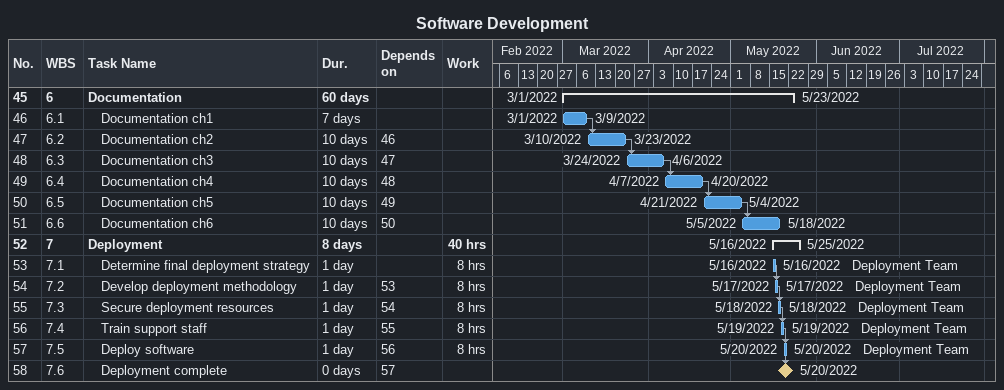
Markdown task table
Software Development

| ID | WBS | Task | Duration | Start | Finish | Predecessors | Resources | Work (h) |
|---|---|---|---|---|---|---|---|---|
| 45 | 6 | **Documentation** | 60d | 2022-03-01 | 2022-05-23 |  |  |  |
| 46 | 6.1 | Documentation ch1 | 7d | 2022-03-01 | 2022-03-09 |  |  |  |
| 47 | 6.2 | Documentation ch2 | 10d | 2022-03-10 | 2022-03-23 | 46 |  |  |
| 48 | 6.3 | Documentation ch3 | 10d | 2022-03-24 | 2022-04-06 | 47 |  |  |
| 49 | 6.4 | Documentation ch4 | 10d | 2022-04-07 | 2022-04-20 | 48 |  |  |
| 50 | 6.5 | Documentation ch5 | 10d | 2022-04-21 | 2022-05-04 | 49 |  |  |
| 51 | 6.6 | Documentation ch6 | 10d | 2022-05-05 | 2022-05-18 | 50 |  |  |
| 52 | 7 | **Deployment** | 8d | 2022-05-16 | 2022-05-25 |  |  | 40 |
| 53 | 7.1 | Determine final deployment strategy | 1d | 2022-05-16 | 2022-05-16 |  | Deployment Team | 8 |
| 54 | 7.2 | Develop deployment methodology | 1d | 2022-05-17 | 2022-05-17 | 53 | Deployment Team | 8 |
| 55 | 7.3 | Secure deployment resources | 1d | 2022-05-18 | 2022-05-18 | 54 | Deployment Team | 8 |
| 56 | 7.4 | Train support staff | 1d | 2022-05-19 | 2022-05-19 | 55 | Deployment Team | 8 |
| 57 | 7.5 | Deploy software | 1d | 2022-05-20 | 2022-05-20 | 56 | Deployment Team | 8 |
| 58 | 7.6 | Deployment complete | 0d | 2022-05-20 | 2022-05-20 | 57 |  |  |
